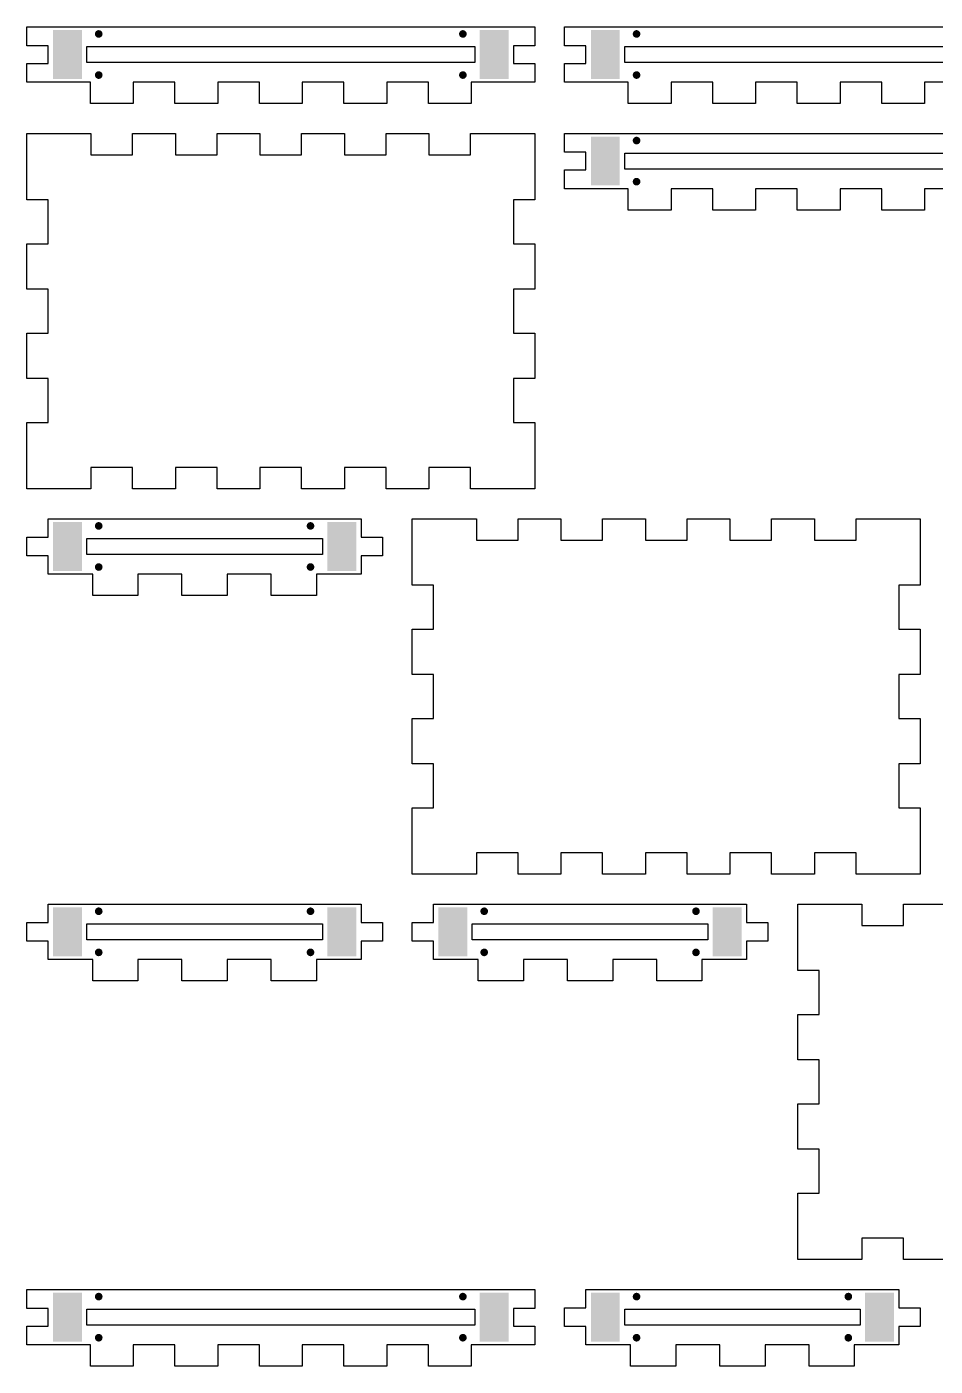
# Model space of a CAD drawing. Header units: millimetres. Extents: x 4 to 262, y 4 to 216.
# Drawn here: x 4 to 123.2, y 40.6 to 216.4 of the extents above; entities that cross this region are included whole.
import ezdxf

# ---------------------------------------------------------------- set-up
doc = ezdxf.new("R2010")
doc.units = ezdxf.units.MM
doc.layers.add('CUT', color=1, linetype='Continuous')
doc.layers.add('RASTER', color=7, linetype='Continuous')

msp = doc.modelspace()

# ---------------------------------------------------------------- hatches: boundary and pattern name
at = {"layer": 'RASTER'}
for points in [[(7.4, 216.004), (11.2, 216.004), (11.2, 209.604), (7.4, 209.604)], [(13.9, 215.504), (13.896, 215.439), (13.883, 215.375), (13.862, 215.313), (13.833, 215.254), (13.797, 215.2), (13.754, 215.15), (13.704, 215.107), (13.65, 215.071), (13.591, 215.042), (13.529, 215.021), (13.465, 215.008), (13.4, 215.004), (13.335, 215.008), (13.271, 215.021), (13.209, 215.042), (13.15, 215.071), (13.096, 215.107), (13.046, 215.15), (13.003, 215.2), (12.967, 215.254), (12.938, 215.313), (12.917, 215.375), (12.904, 215.439), (12.9, 215.504), (12.904, 215.569), (12.917, 215.633), (12.938, 215.695), (12.967, 215.754), (13.003, 215.808), (13.046, 215.858), (13.096, 215.901), (13.15, 215.937), (13.209, 215.966), (13.271, 215.987), (13.335, 216), (13.4, 216.004), (13.465, 216), (13.529, 215.987), (13.591, 215.966), (13.65, 215.937), (13.704, 215.901), (13.754, 215.858), (13.797, 215.808), (13.833, 215.754), (13.862, 215.695), (13.883, 215.633), (13.896, 215.569)], [(61.701, 215.504), (61.697, 215.439), (61.684, 215.375), (61.663, 215.313), (61.634, 215.254), (61.598, 215.2), (61.555, 215.15), (61.505, 215.107), (61.451, 215.071), (61.392, 215.042), (61.33, 215.021), (61.266, 215.008), (61.201, 215.004), (61.136, 215.008), (61.072, 215.021), (61.01, 215.042), (60.951, 215.071), (60.897, 215.107), (60.847, 215.15), (60.804, 215.2), (60.768, 215.254), (60.739, 215.313), (60.718, 215.375), (60.705, 215.439), (60.701, 215.504), (60.705, 215.569), (60.718, 215.633), (60.739, 215.695), (60.768, 215.754), (60.804, 215.808), (60.847, 215.858), (60.897, 215.901), (60.951, 215.937), (61.01, 215.966), (61.072, 215.987), (61.136, 216), (61.201, 216.004), (61.266, 216), (61.33, 215.987), (61.392, 215.966), (61.451, 215.937), (61.505, 215.901), (61.555, 215.858), (61.598, 215.808), (61.634, 215.754), (61.663, 215.695), (61.684, 215.633), (61.697, 215.569)], [(63.401, 216.004), (67.201, 216.004), (67.201, 209.604), (63.401, 209.604)], [(78.001, 216.004), (81.801, 216.004), (81.801, 209.604), (78.001, 209.604)], [(84.501, 215.504), (84.497, 215.439), (84.484, 215.375), (84.463, 215.313), (84.434, 215.254), (84.398, 215.2), (84.355, 215.15), (84.305, 215.107), (84.251, 215.071), (84.192, 215.042), (84.13, 215.021), (84.066, 215.008), (84.001, 215.004), (83.936, 215.008), (83.872, 215.021), (83.81, 215.042), (83.751, 215.071), (83.697, 215.107), (83.647, 215.15), (83.604, 215.2), (83.568, 215.254), (83.539, 215.313), (83.518, 215.375), (83.505, 215.439), (83.501, 215.504), (83.505, 215.569), (83.518, 215.633), (83.539, 215.695), (83.568, 215.754), (83.604, 215.808), (83.647, 215.858), (83.697, 215.901), (83.751, 215.937), (83.81, 215.966), (83.872, 215.987), (83.936, 216), (84.001, 216.004), (84.066, 216), (84.13, 215.987), (84.192, 215.966), (84.251, 215.937), (84.305, 215.901), (84.355, 215.858), (84.398, 215.808), (84.434, 215.754), (84.463, 215.695), (84.484, 215.633), (84.497, 215.569)], [(13.9, 210.104), (13.896, 210.039), (13.883, 209.975), (13.862, 209.913), (13.833, 209.854), (13.797, 209.8), (13.754, 209.75), (13.704, 209.707), (13.65, 209.671), (13.591, 209.642), (13.529, 209.621), (13.465, 209.608), (13.4, 209.604), (13.335, 209.608), (13.271, 209.621), (13.209, 209.642), (13.15, 209.671), (13.096, 209.707), (13.046, 209.75), (13.003, 209.8), (12.967, 209.854), (12.938, 209.913), (12.917, 209.975), (12.904, 210.039), (12.9, 210.104), (12.904, 210.169), (12.917, 210.233), (12.938, 210.295), (12.967, 210.354), (13.003, 210.408), (13.046, 210.458), (13.096, 210.501), (13.15, 210.537), (13.209, 210.566), (13.271, 210.587), (13.335, 210.6), (13.4, 210.604), (13.465, 210.6), (13.529, 210.587), (13.591, 210.566), (13.65, 210.537), (13.704, 210.501), (13.754, 210.458), (13.797, 210.408), (13.833, 210.354), (13.862, 210.295), (13.883, 210.233), (13.896, 210.169)], [(61.701, 210.104), (61.697, 210.039), (61.684, 209.975), (61.663, 209.913), (61.634, 209.854), (61.598, 209.8), (61.555, 209.75), (61.505, 209.707), (61.451, 209.671), (61.392, 209.642), (61.33, 209.621), (61.266, 209.608), (61.201, 209.604), (61.136, 209.608), (61.072, 209.621), (61.01, 209.642), (60.951, 209.671), (60.897, 209.707), (60.847, 209.75), (60.804, 209.8), (60.768, 209.854), (60.739, 209.913), (60.718, 209.975), (60.705, 210.039), (60.701, 210.104), (60.705, 210.169), (60.718, 210.233), (60.739, 210.295), (60.768, 210.354), (60.804, 210.408), (60.847, 210.458), (60.897, 210.501), (60.951, 210.537), (61.01, 210.566), (61.072, 210.587), (61.136, 210.6), (61.201, 210.604), (61.266, 210.6), (61.33, 210.587), (61.392, 210.566), (61.451, 210.537), (61.505, 210.501), (61.555, 210.458), (61.598, 210.408), (61.634, 210.354), (61.663, 210.295), (61.684, 210.233), (61.697, 210.169)], [(84.501, 210.104), (84.497, 210.039), (84.484, 209.975), (84.463, 209.913), (84.434, 209.854), (84.398, 209.8), (84.355, 209.75), (84.305, 209.707), (84.251, 209.671), (84.192, 209.642), (84.13, 209.621), (84.066, 209.608), (84.001, 209.604), (83.936, 209.608), (83.872, 209.621), (83.81, 209.642), (83.751, 209.671), (83.697, 209.707), (83.647, 209.75), (83.604, 209.8), (83.568, 209.854), (83.539, 209.913), (83.518, 209.975), (83.505, 210.039), (83.501, 210.104), (83.505, 210.169), (83.518, 210.233), (83.539, 210.295), (83.568, 210.354), (83.604, 210.408), (83.647, 210.458), (83.697, 210.501), (83.751, 210.537), (83.81, 210.566), (83.872, 210.587), (83.936, 210.6), (84.001, 210.604), (84.066, 210.6), (84.13, 210.587), (84.192, 210.566), (84.251, 210.537), (84.305, 210.501), (84.355, 210.458), (84.398, 210.408), (84.434, 210.354), (84.463, 210.295), (84.484, 210.233), (84.497, 210.169)], [(78.001, 202.004), (81.801, 202.004), (81.801, 195.604), (78.001, 195.604)], [(84.501, 201.504), (84.497, 201.439), (84.484, 201.375), (84.463, 201.313), (84.434, 201.254), (84.398, 201.2), (84.355, 201.15), (84.305, 201.107), (84.251, 201.071), (84.192, 201.042), (84.13, 201.021), (84.066, 201.008), (84.001, 201.004), (83.936, 201.008), (83.872, 201.021), (83.81, 201.042), (83.751, 201.071), (83.697, 201.107), (83.647, 201.15), (83.604, 201.2), (83.568, 201.254), (83.539, 201.313), (83.518, 201.375), (83.505, 201.439), (83.501, 201.504), (83.505, 201.569), (83.518, 201.633), (83.539, 201.695), (83.568, 201.754), (83.604, 201.808), (83.647, 201.858), (83.697, 201.901), (83.751, 201.937), (83.81, 201.966), (83.872, 201.987), (83.936, 202), (84.001, 202.004), (84.066, 202), (84.13, 201.987), (84.192, 201.966), (84.251, 201.937), (84.305, 201.901), (84.355, 201.858), (84.398, 201.808), (84.434, 201.754), (84.463, 201.695), (84.484, 201.633), (84.497, 201.569)], [(84.501, 196.104), (84.497, 196.039), (84.484, 195.975), (84.463, 195.913), (84.434, 195.854), (84.398, 195.8), (84.355, 195.75), (84.305, 195.707), (84.251, 195.671), (84.192, 195.642), (84.13, 195.621), (84.066, 195.608), (84.001, 195.604), (83.936, 195.608), (83.872, 195.621), (83.81, 195.642), (83.751, 195.671), (83.697, 195.707), (83.647, 195.75), (83.604, 195.8), (83.568, 195.854), (83.539, 195.913), (83.518, 195.975), (83.505, 196.039), (83.501, 196.104), (83.505, 196.169), (83.518, 196.233), (83.539, 196.295), (83.568, 196.354), (83.604, 196.408), (83.647, 196.458), (83.697, 196.501), (83.751, 196.537), (83.81, 196.566), (83.872, 196.587), (83.936, 196.6), (84.001, 196.604), (84.066, 196.6), (84.13, 196.587), (84.192, 196.566), (84.251, 196.537), (84.305, 196.501), (84.355, 196.458), (84.398, 196.408), (84.434, 196.354), (84.463, 196.295), (84.484, 196.233), (84.497, 196.169)], [(7.4, 151.403), (11.2, 151.403), (11.2, 145.003), (7.4, 145.003)], [(13.9, 150.903), (13.896, 150.838), (13.883, 150.774), (13.862, 150.712), (13.833, 150.653), (13.797, 150.599), (13.754, 150.549), (13.704, 150.506), (13.65, 150.47), (13.591, 150.441), (13.529, 150.42), (13.465, 150.407), (13.4, 150.403), (13.335, 150.407), (13.271, 150.42), (13.209, 150.441), (13.15, 150.47), (13.096, 150.506), (13.046, 150.549), (13.003, 150.599), (12.967, 150.653), (12.938, 150.712), (12.917, 150.774), (12.904, 150.838), (12.9, 150.903), (12.904, 150.968), (12.917, 151.032), (12.938, 151.094), (12.967, 151.153), (13.003, 151.207), (13.046, 151.257), (13.096, 151.3), (13.15, 151.336), (13.209, 151.365), (13.271, 151.386), (13.335, 151.399), (13.4, 151.403), (13.465, 151.399), (13.529, 151.386), (13.591, 151.365), (13.65, 151.336), (13.704, 151.3), (13.754, 151.257), (13.797, 151.207), (13.833, 151.153), (13.862, 151.094), (13.883, 151.032), (13.896, 150.968)], [(41.701, 150.903), (41.697, 150.838), (41.684, 150.774), (41.663, 150.712), (41.634, 150.653), (41.598, 150.599), (41.555, 150.549), (41.505, 150.506), (41.451, 150.47), (41.392, 150.441), (41.33, 150.42), (41.266, 150.407), (41.201, 150.403), (41.136, 150.407), (41.072, 150.42), (41.01, 150.441), (40.951, 150.47), (40.897, 150.506), (40.847, 150.549), (40.804, 150.599), (40.768, 150.653), (40.739, 150.712), (40.718, 150.774), (40.705, 150.838), (40.701, 150.903), (40.705, 150.968), (40.718, 151.032), (40.739, 151.094), (40.768, 151.153), (40.804, 151.207), (40.847, 151.257), (40.897, 151.3), (40.951, 151.336), (41.01, 151.365), (41.072, 151.386), (41.136, 151.399), (41.201, 151.403), (41.266, 151.399), (41.33, 151.386), (41.392, 151.365), (41.451, 151.336), (41.505, 151.3), (41.555, 151.257), (41.598, 151.207), (41.634, 151.153), (41.663, 151.094), (41.684, 151.032), (41.697, 150.968)], [(43.401, 151.403), (47.201, 151.403), (47.201, 145.003), (43.401, 145.003)], [(13.9, 145.503), (13.896, 145.438), (13.883, 145.374), (13.862, 145.312), (13.833, 145.253), (13.797, 145.199), (13.754, 145.149), (13.704, 145.106), (13.65, 145.07), (13.591, 145.041), (13.529, 145.02), (13.465, 145.007), (13.4, 145.003), (13.335, 145.007), (13.271, 145.02), (13.209, 145.041), (13.15, 145.07), (13.096, 145.106), (13.046, 145.149), (13.003, 145.199), (12.967, 145.253), (12.938, 145.312), (12.917, 145.374), (12.904, 145.438), (12.9, 145.503), (12.904, 145.568), (12.917, 145.632), (12.938, 145.694), (12.967, 145.753), (13.003, 145.807), (13.046, 145.857), (13.096, 145.9), (13.15, 145.936), (13.209, 145.965), (13.271, 145.986), (13.335, 145.999), (13.4, 146.003), (13.465, 145.999), (13.529, 145.986), (13.591, 145.965), (13.65, 145.936), (13.704, 145.9), (13.754, 145.857), (13.797, 145.807), (13.833, 145.753), (13.862, 145.694), (13.883, 145.632), (13.896, 145.568)], [(41.701, 145.503), (41.697, 145.438), (41.684, 145.374), (41.663, 145.312), (41.634, 145.253), (41.598, 145.199), (41.555, 145.149), (41.505, 145.106), (41.451, 145.07), (41.392, 145.041), (41.33, 145.02), (41.266, 145.007), (41.201, 145.003), (41.136, 145.007), (41.072, 145.02), (41.01, 145.041), (40.951, 145.07), (40.897, 145.106), (40.847, 145.149), (40.804, 145.199), (40.768, 145.253), (40.739, 145.312), (40.718, 145.374), (40.705, 145.438), (40.701, 145.503), (40.705, 145.568), (40.718, 145.632), (40.739, 145.694), (40.768, 145.753), (40.804, 145.807), (40.847, 145.857), (40.897, 145.9), (40.951, 145.936), (41.01, 145.965), (41.072, 145.986), (41.136, 145.999), (41.201, 146.003), (41.266, 145.999), (41.33, 145.986), (41.392, 145.965), (41.451, 145.936), (41.505, 145.9), (41.555, 145.857), (41.598, 145.807), (41.634, 145.753), (41.663, 145.694), (41.684, 145.632), (41.697, 145.568)], [(7.4, 100.802), (11.2, 100.802), (11.2, 94.402), (7.4, 94.402)], [(13.9, 100.302), (13.896, 100.237), (13.883, 100.173), (13.862, 100.111), (13.833, 100.052), (13.797, 99.998), (13.754, 99.948), (13.704, 99.905), (13.65, 99.869), (13.591, 99.84), (13.529, 99.819), (13.465, 99.806), (13.4, 99.802), (13.335, 99.806), (13.271, 99.819), (13.209, 99.84), (13.15, 99.869), (13.096, 99.905), (13.046, 99.948), (13.003, 99.998), (12.967, 100.052), (12.938, 100.111), (12.917, 100.173), (12.904, 100.237), (12.9, 100.302), (12.904, 100.367), (12.917, 100.431), (12.938, 100.493), (12.967, 100.552), (13.003, 100.606), (13.046, 100.656), (13.096, 100.699), (13.15, 100.735), (13.209, 100.764), (13.271, 100.785), (13.335, 100.798), (13.4, 100.802), (13.465, 100.798), (13.529, 100.785), (13.591, 100.764), (13.65, 100.735), (13.704, 100.699), (13.754, 100.656), (13.797, 100.606), (13.833, 100.552), (13.862, 100.493), (13.883, 100.431), (13.896, 100.367)], [(41.701, 100.302), (41.697, 100.237), (41.684, 100.173), (41.663, 100.111), (41.634, 100.052), (41.598, 99.998), (41.555, 99.948), (41.505, 99.905), (41.451, 99.869), (41.392, 99.84), (41.33, 99.819), (41.266, 99.806), (41.201, 99.802), (41.136, 99.806), (41.072, 99.819), (41.01, 99.84), (40.951, 99.869), (40.897, 99.905), (40.847, 99.948), (40.804, 99.998), (40.768, 100.052), (40.739, 100.111), (40.718, 100.173), (40.705, 100.237), (40.701, 100.302), (40.705, 100.367), (40.718, 100.431), (40.739, 100.493), (40.768, 100.552), (40.804, 100.606), (40.847, 100.656), (40.897, 100.699), (40.951, 100.735), (41.01, 100.764), (41.072, 100.785), (41.136, 100.798), (41.201, 100.802), (41.266, 100.798), (41.33, 100.785), (41.392, 100.764), (41.451, 100.735), (41.505, 100.699), (41.555, 100.656), (41.598, 100.606), (41.634, 100.552), (41.663, 100.493), (41.684, 100.431), (41.697, 100.367)], [(43.401, 100.802), (47.201, 100.802), (47.201, 94.402), (43.401, 94.402)], [(58.001, 100.802), (61.801, 100.802), (61.801, 94.402), (58.001, 94.402)], [(64.501, 100.302), (64.497, 100.237), (64.484, 100.173), (64.463, 100.111), (64.434, 100.052), (64.398, 99.998), (64.355, 99.948), (64.305, 99.905), (64.251, 99.869), (64.192, 99.84), (64.13, 99.819), (64.066, 99.806), (64.001, 99.802), (63.936, 99.806), (63.872, 99.819), (63.81, 99.84), (63.751, 99.869), (63.697, 99.905), (63.647, 99.948), (63.604, 99.998), (63.568, 100.052), (63.539, 100.111), (63.518, 100.173), (63.505, 100.237), (63.501, 100.302), (63.505, 100.367), (63.518, 100.431), (63.539, 100.493), (63.568, 100.552), (63.604, 100.606), (63.647, 100.656), (63.697, 100.699), (63.751, 100.735), (63.81, 100.764), (63.872, 100.785), (63.936, 100.798), (64.001, 100.802), (64.066, 100.798), (64.13, 100.785), (64.192, 100.764), (64.251, 100.735), (64.305, 100.699), (64.355, 100.656), (64.398, 100.606), (64.434, 100.552), (64.463, 100.493), (64.484, 100.431), (64.497, 100.367)], [(92.302, 100.302), (92.298, 100.237), (92.285, 100.173), (92.264, 100.111), (92.235, 100.052), (92.199, 99.998), (92.156, 99.948), (92.106, 99.905), (92.052, 99.869), (91.993, 99.84), (91.931, 99.819), (91.867, 99.806), (91.802, 99.802), (91.737, 99.806), (91.673, 99.819), (91.611, 99.84), (91.552, 99.869), (91.498, 99.905), (91.448, 99.948), (91.405, 99.998), (91.369, 100.052), (91.34, 100.111), (91.319, 100.173), (91.306, 100.237), (91.302, 100.302), (91.306, 100.367), (91.319, 100.431), (91.34, 100.493), (91.369, 100.552), (91.405, 100.606), (91.448, 100.656), (91.498, 100.699), (91.552, 100.735), (91.611, 100.764), (91.673, 100.785), (91.737, 100.798), (91.802, 100.802), (91.867, 100.798), (91.931, 100.785), (91.993, 100.764), (92.052, 100.735), (92.106, 100.699), (92.156, 100.656), (92.199, 100.606), (92.235, 100.552), (92.264, 100.493), (92.285, 100.431), (92.298, 100.367)], [(94.002, 100.802), (97.802, 100.802), (97.802, 94.402), (94.002, 94.402)], [(13.9, 94.902), (13.896, 94.837), (13.883, 94.773), (13.862, 94.711), (13.833, 94.652), (13.797, 94.598), (13.754, 94.548), (13.704, 94.505), (13.65, 94.469), (13.591, 94.44), (13.529, 94.419), (13.465, 94.406), (13.4, 94.402), (13.335, 94.406), (13.271, 94.419), (13.209, 94.44), (13.15, 94.469), (13.096, 94.505), (13.046, 94.548), (13.003, 94.598), (12.967, 94.652), (12.938, 94.711), (12.917, 94.773), (12.904, 94.837), (12.9, 94.902), (12.904, 94.967), (12.917, 95.031), (12.938, 95.093), (12.967, 95.152), (13.003, 95.206), (13.046, 95.256), (13.096, 95.299), (13.15, 95.335), (13.209, 95.364), (13.271, 95.385), (13.335, 95.398), (13.4, 95.402), (13.465, 95.398), (13.529, 95.385), (13.591, 95.364), (13.65, 95.335), (13.704, 95.299), (13.754, 95.256), (13.797, 95.206), (13.833, 95.152), (13.862, 95.093), (13.883, 95.031), (13.896, 94.967)], [(41.701, 94.902), (41.697, 94.837), (41.684, 94.773), (41.663, 94.711), (41.634, 94.652), (41.598, 94.598), (41.555, 94.548), (41.505, 94.505), (41.451, 94.469), (41.392, 94.44), (41.33, 94.419), (41.266, 94.406), (41.201, 94.402), (41.136, 94.406), (41.072, 94.419), (41.01, 94.44), (40.951, 94.469), (40.897, 94.505), (40.847, 94.548), (40.804, 94.598), (40.768, 94.652), (40.739, 94.711), (40.718, 94.773), (40.705, 94.837), (40.701, 94.902), (40.705, 94.967), (40.718, 95.031), (40.739, 95.093), (40.768, 95.152), (40.804, 95.206), (40.847, 95.256), (40.897, 95.299), (40.951, 95.335), (41.01, 95.364), (41.072, 95.385), (41.136, 95.398), (41.201, 95.402), (41.266, 95.398), (41.33, 95.385), (41.392, 95.364), (41.451, 95.335), (41.505, 95.299), (41.555, 95.256), (41.598, 95.206), (41.634, 95.152), (41.663, 95.093), (41.684, 95.031), (41.697, 94.967)], [(64.501, 94.902), (64.497, 94.837), (64.484, 94.773), (64.463, 94.711), (64.434, 94.652), (64.398, 94.598), (64.355, 94.548), (64.305, 94.505), (64.251, 94.469), (64.192, 94.44), (64.13, 94.419), (64.066, 94.406), (64.001, 94.402), (63.936, 94.406), (63.872, 94.419), (63.81, 94.44), (63.751, 94.469), (63.697, 94.505), (63.647, 94.548), (63.604, 94.598), (63.568, 94.652), (63.539, 94.711), (63.518, 94.773), (63.505, 94.837), (63.501, 94.902), (63.505, 94.967), (63.518, 95.031), (63.539, 95.093), (63.568, 95.152), (63.604, 95.206), (63.647, 95.256), (63.697, 95.299), (63.751, 95.335), (63.81, 95.364), (63.872, 95.385), (63.936, 95.398), (64.001, 95.402), (64.066, 95.398), (64.13, 95.385), (64.192, 95.364), (64.251, 95.335), (64.305, 95.299), (64.355, 95.256), (64.398, 95.206), (64.434, 95.152), (64.463, 95.093), (64.484, 95.031), (64.497, 94.967)], [(92.302, 94.902), (92.298, 94.837), (92.285, 94.773), (92.264, 94.711), (92.235, 94.652), (92.199, 94.598), (92.156, 94.548), (92.106, 94.505), (92.052, 94.469), (91.993, 94.44), (91.931, 94.419), (91.867, 94.406), (91.802, 94.402), (91.737, 94.406), (91.673, 94.419), (91.611, 94.44), (91.552, 94.469), (91.498, 94.505), (91.448, 94.548), (91.405, 94.598), (91.369, 94.652), (91.34, 94.711), (91.319, 94.773), (91.306, 94.837), (91.302, 94.902), (91.306, 94.967), (91.319, 95.031), (91.34, 95.093), (91.369, 95.152), (91.405, 95.206), (91.448, 95.256), (91.498, 95.299), (91.552, 95.335), (91.611, 95.364), (91.673, 95.385), (91.737, 95.398), (91.802, 95.402), (91.867, 95.398), (91.931, 95.385), (91.993, 95.364), (92.052, 95.335), (92.106, 95.299), (92.156, 95.256), (92.199, 95.206), (92.235, 95.152), (92.264, 95.093), (92.285, 95.031), (92.298, 94.967)], [(7.4, 50.201), (11.2, 50.201), (11.2, 43.801), (7.4, 43.801)], [(13.9, 49.701), (13.896, 49.636), (13.883, 49.572), (13.862, 49.51), (13.833, 49.451), (13.797, 49.397), (13.754, 49.347), (13.704, 49.304), (13.65, 49.268), (13.591, 49.239), (13.529, 49.218), (13.465, 49.205), (13.4, 49.201), (13.335, 49.205), (13.271, 49.218), (13.209, 49.239), (13.15, 49.268), (13.096, 49.304), (13.046, 49.347), (13.003, 49.397), (12.967, 49.451), (12.938, 49.51), (12.917, 49.572), (12.904, 49.636), (12.9, 49.701), (12.904, 49.766), (12.917, 49.83), (12.938, 49.892), (12.967, 49.951), (13.003, 50.005), (13.046, 50.055), (13.096, 50.098), (13.15, 50.134), (13.209, 50.163), (13.271, 50.184), (13.335, 50.197), (13.4, 50.201), (13.465, 50.197), (13.529, 50.184), (13.591, 50.163), (13.65, 50.134), (13.704, 50.098), (13.754, 50.055), (13.797, 50.005), (13.833, 49.951), (13.862, 49.892), (13.883, 49.83), (13.896, 49.766)], [(61.701, 49.701), (61.697, 49.636), (61.684, 49.572), (61.663, 49.51), (61.634, 49.451), (61.598, 49.397), (61.555, 49.347), (61.505, 49.304), (61.451, 49.268), (61.392, 49.239), (61.33, 49.218), (61.266, 49.205), (61.201, 49.201), (61.136, 49.205), (61.072, 49.218), (61.01, 49.239), (60.951, 49.268), (60.897, 49.304), (60.847, 49.347), (60.804, 49.397), (60.768, 49.451), (60.739, 49.51), (60.718, 49.572), (60.705, 49.636), (60.701, 49.701), (60.705, 49.766), (60.718, 49.83), (60.739, 49.892), (60.768, 49.951), (60.804, 50.005), (60.847, 50.055), (60.897, 50.098), (60.951, 50.134), (61.01, 50.163), (61.072, 50.184), (61.136, 50.197), (61.201, 50.201), (61.266, 50.197), (61.33, 50.184), (61.392, 50.163), (61.451, 50.134), (61.505, 50.098), (61.555, 50.055), (61.598, 50.005), (61.634, 49.951), (61.663, 49.892), (61.684, 49.83), (61.697, 49.766)], [(63.401, 50.201), (67.201, 50.201), (67.201, 43.801), (63.401, 43.801)], [(78.001, 50.201), (81.801, 50.201), (81.801, 43.801), (78.001, 43.801)], [(84.501, 49.701), (84.497, 49.636), (84.484, 49.572), (84.463, 49.51), (84.434, 49.451), (84.398, 49.397), (84.355, 49.347), (84.305, 49.304), (84.251, 49.268), (84.192, 49.239), (84.13, 49.218), (84.066, 49.205), (84.001, 49.201), (83.936, 49.205), (83.872, 49.218), (83.81, 49.239), (83.751, 49.268), (83.697, 49.304), (83.647, 49.347), (83.604, 49.397), (83.568, 49.451), (83.539, 49.51), (83.518, 49.572), (83.505, 49.636), (83.501, 49.701), (83.505, 49.766), (83.518, 49.83), (83.539, 49.892), (83.568, 49.951), (83.604, 50.005), (83.647, 50.055), (83.697, 50.098), (83.751, 50.134), (83.81, 50.163), (83.872, 50.184), (83.936, 50.197), (84.001, 50.201), (84.066, 50.197), (84.13, 50.184), (84.192, 50.163), (84.251, 50.134), (84.305, 50.098), (84.355, 50.055), (84.398, 50.005), (84.434, 49.951), (84.463, 49.892), (84.484, 49.83), (84.497, 49.766)], [(112.302, 49.701), (112.298, 49.636), (112.285, 49.572), (112.264, 49.51), (112.235, 49.451), (112.199, 49.397), (112.156, 49.347), (112.106, 49.304), (112.052, 49.268), (111.993, 49.239), (111.931, 49.218), (111.867, 49.205), (111.802, 49.201), (111.737, 49.205), (111.673, 49.218), (111.611, 49.239), (111.552, 49.268), (111.498, 49.304), (111.448, 49.347), (111.405, 49.397), (111.369, 49.451), (111.34, 49.51), (111.319, 49.572), (111.306, 49.636), (111.302, 49.701), (111.306, 49.766), (111.319, 49.83), (111.34, 49.892), (111.369, 49.951), (111.405, 50.005), (111.448, 50.055), (111.498, 50.098), (111.552, 50.134), (111.611, 50.163), (111.673, 50.184), (111.737, 50.197), (111.802, 50.201), (111.867, 50.197), (111.931, 50.184), (111.993, 50.163), (112.052, 50.134), (112.106, 50.098), (112.156, 50.055), (112.199, 50.005), (112.235, 49.951), (112.264, 49.892), (112.285, 49.83), (112.298, 49.766)], [(114.002, 50.201), (117.802, 50.201), (117.802, 43.801), (114.002, 43.801)], [(13.9, 44.301), (13.896, 44.236), (13.883, 44.172), (13.862, 44.11), (13.833, 44.051), (13.797, 43.997), (13.754, 43.947), (13.704, 43.904), (13.65, 43.868), (13.591, 43.839), (13.529, 43.818), (13.465, 43.805), (13.4, 43.801), (13.335, 43.805), (13.271, 43.818), (13.209, 43.839), (13.15, 43.868), (13.096, 43.904), (13.046, 43.947), (13.003, 43.997), (12.967, 44.051), (12.938, 44.11), (12.917, 44.172), (12.904, 44.236), (12.9, 44.301), (12.904, 44.366), (12.917, 44.43), (12.938, 44.492), (12.967, 44.551), (13.003, 44.605), (13.046, 44.655), (13.096, 44.698), (13.15, 44.734), (13.209, 44.763), (13.271, 44.784), (13.335, 44.797), (13.4, 44.801), (13.465, 44.797), (13.529, 44.784), (13.591, 44.763), (13.65, 44.734), (13.704, 44.698), (13.754, 44.655), (13.797, 44.605), (13.833, 44.551), (13.862, 44.492), (13.883, 44.43), (13.896, 44.366)], [(61.701, 44.301), (61.697, 44.236), (61.684, 44.172), (61.663, 44.11), (61.634, 44.051), (61.598, 43.997), (61.555, 43.947), (61.505, 43.904), (61.451, 43.868), (61.392, 43.839), (61.33, 43.818), (61.266, 43.805), (61.201, 43.801), (61.136, 43.805), (61.072, 43.818), (61.01, 43.839), (60.951, 43.868), (60.897, 43.904), (60.847, 43.947), (60.804, 43.997), (60.768, 44.051), (60.739, 44.11), (60.718, 44.172), (60.705, 44.236), (60.701, 44.301), (60.705, 44.366), (60.718, 44.43), (60.739, 44.492), (60.768, 44.551), (60.804, 44.605), (60.847, 44.655), (60.897, 44.698), (60.951, 44.734), (61.01, 44.763), (61.072, 44.784), (61.136, 44.797), (61.201, 44.801), (61.266, 44.797), (61.33, 44.784), (61.392, 44.763), (61.451, 44.734), (61.505, 44.698), (61.555, 44.655), (61.598, 44.605), (61.634, 44.551), (61.663, 44.492), (61.684, 44.43), (61.697, 44.366)], [(84.501, 44.301), (84.497, 44.236), (84.484, 44.172), (84.463, 44.11), (84.434, 44.051), (84.398, 43.997), (84.355, 43.947), (84.305, 43.904), (84.251, 43.868), (84.192, 43.839), (84.13, 43.818), (84.066, 43.805), (84.001, 43.801), (83.936, 43.805), (83.872, 43.818), (83.81, 43.839), (83.751, 43.868), (83.697, 43.904), (83.647, 43.947), (83.604, 43.997), (83.568, 44.051), (83.539, 44.11), (83.518, 44.172), (83.505, 44.236), (83.501, 44.301), (83.505, 44.366), (83.518, 44.43), (83.539, 44.492), (83.568, 44.551), (83.604, 44.605), (83.647, 44.655), (83.697, 44.698), (83.751, 44.734), (83.81, 44.763), (83.872, 44.784), (83.936, 44.797), (84.001, 44.801), (84.066, 44.797), (84.13, 44.784), (84.192, 44.763), (84.251, 44.734), (84.305, 44.698), (84.355, 44.655), (84.398, 44.605), (84.434, 44.551), (84.463, 44.492), (84.484, 44.43), (84.497, 44.366)], [(112.302, 44.301), (112.298, 44.236), (112.285, 44.172), (112.264, 44.11), (112.235, 44.051), (112.199, 43.997), (112.156, 43.947), (112.106, 43.904), (112.052, 43.868), (111.993, 43.839), (111.931, 43.818), (111.867, 43.805), (111.802, 43.801), (111.737, 43.805), (111.673, 43.818), (111.611, 43.839), (111.552, 43.868), (111.498, 43.904), (111.448, 43.947), (111.405, 43.997), (111.369, 44.051), (111.34, 44.11), (111.319, 44.172), (111.306, 44.236), (111.302, 44.301), (111.306, 44.366), (111.319, 44.43), (111.34, 44.492), (111.369, 44.551), (111.405, 44.605), (111.448, 44.655), (111.498, 44.698), (111.552, 44.734), (111.611, 44.763), (111.673, 44.784), (111.737, 44.797), (111.802, 44.801), (111.867, 44.797), (111.931, 44.784), (111.993, 44.763), (112.052, 44.734), (112.106, 44.698), (112.156, 44.655), (112.199, 44.605), (112.235, 44.551), (112.264, 44.492), (112.285, 44.43), (112.298, 44.366)]]:
    msp.add_hatch(color=7, dxfattribs=at).paths.add_polyline_path(points)

# ---------------------------------------------------------------- linework, layer by layer
at = {"layer": 'CUT'}
for points in [[(6.8, 216.444), (67.801, 216.444), (70.641, 216.444), (70.641, 213.964), (67.841, 213.964), (67.841, 211.644), (70.641, 211.644), (70.641, 209.164), (67.801, 209.164), (62.295, 209.164), (62.295, 206.364), (56.67, 206.364), (56.67, 209.164), (51.204, 209.164), (51.204, 206.364), (45.579, 206.364), (45.579, 209.164), (40.113, 209.164), (40.113, 206.364), (34.488, 206.364), (34.488, 209.164), (29.022, 209.164), (29.022, 206.364), (23.397, 206.364), (23.397, 209.164), (17.931, 209.164), (17.931, 206.364), (12.306, 206.364), (12.306, 209.164), (6.8, 209.164), (3.96, 209.164), (3.96, 211.644), (6.76, 211.644), (6.76, 213.964), (3.96, 213.964), (3.96, 216.444)], [(11.84, 213.864), (62.761, 213.864), (62.761, 211.744), (11.84, 211.744)], [(82.441, 213.864), (133.362, 213.864), (133.362, 211.744), (82.441, 211.744)], [(3.96, 202.444), (6.8, 202.444), (12.386, 202.444), (12.386, 199.644), (17.851, 199.644), (17.851, 202.444), (23.477, 202.444), (23.477, 199.644), (28.942, 199.644), (28.942, 202.444), (34.568, 202.444), (34.568, 199.644), (40.033, 199.644), (40.033, 202.444), (45.659, 202.444), (45.659, 199.644), (51.124, 199.644), (51.124, 202.444), (56.75, 202.444), (56.75, 199.644), (62.215, 199.644), (62.215, 202.444), (67.801, 202.444), (70.641, 202.444), (70.641, 199.604), (70.641, 193.707), (67.841, 193.707), (67.841, 187.929), (70.641, 187.929), (70.641, 181.992), (67.841, 181.992), (67.841, 176.215), (70.641, 176.215), (70.641, 170.278), (67.841, 170.278), (67.841, 164.5), (70.641, 164.5), (70.641, 158.603), (70.641, 155.763), (67.801, 155.763), (62.215, 155.763), (62.215, 158.563), (56.75, 158.563), (56.75, 155.763), (51.124, 155.763), (51.124, 158.563), (45.659, 158.563), (45.659, 155.763), (40.033, 155.763), (40.033, 158.563), (34.568, 158.563), (34.568, 155.763), (28.942, 155.763), (28.942, 158.563), (23.477, 158.563), (23.477, 155.763), (17.851, 155.763), (17.851, 158.563), (12.386, 158.563), (12.386, 155.763), (6.8, 155.763), (3.96, 155.763), (3.96, 158.603), (3.96, 164.5), (6.76, 164.5), (6.76, 170.278), (3.96, 170.278), (3.96, 176.215), (6.76, 176.215), (6.76, 181.992), (3.96, 181.992), (3.96, 187.929), (6.76, 187.929), (6.76, 193.707), (3.96, 193.707), (3.96, 199.604)], [(82.441, 199.864), (133.362, 199.864), (133.362, 197.744), (82.441, 197.744)], [(6.76, 151.843), (47.841, 151.843), (47.841, 149.443), (50.641, 149.443), (50.641, 146.963), (47.841, 146.963), (47.841, 144.563), (41.984, 144.563), (41.984, 141.763), (36.046, 141.763), (36.046, 144.563), (30.269, 144.563), (30.269, 141.763), (24.332, 141.763), (24.332, 144.563), (18.555, 144.563), (18.555, 141.763), (12.617, 141.763), (12.617, 144.563), (6.76, 144.563), (6.76, 146.963), (3.96, 146.963), (3.96, 149.443), (6.76, 149.443)], [(54.561, 151.843), (57.401, 151.843), (62.987, 151.843), (62.987, 149.043), (68.452, 149.043), (68.452, 151.843), (74.078, 151.843), (74.078, 149.043), (79.543, 149.043), (79.543, 151.843), (85.169, 151.843), (85.169, 149.043), (90.634, 149.043), (90.634, 151.843), (96.26, 151.843), (96.26, 149.043), (101.725, 149.043), (101.725, 151.843), (107.351, 151.843), (107.351, 149.043), (112.816, 149.043), (112.816, 151.843), (118.402, 151.843), (121.242, 151.843), (121.242, 149.003), (121.242, 143.106), (118.442, 143.106), (118.442, 137.328), (121.242, 137.328), (121.242, 131.391), (118.442, 131.391), (118.442, 125.614), (121.242, 125.614), (121.242, 119.677), (118.442, 119.677), (118.442, 113.899), (121.242, 113.899), (121.242, 108.002), (121.242, 105.162), (118.402, 105.162), (112.816, 105.162), (112.816, 107.962), (107.351, 107.962), (107.351, 105.162), (101.725, 105.162), (101.725, 107.962), (96.26, 107.962), (96.26, 105.162), (90.634, 105.162), (90.634, 107.962), (85.169, 107.962), (85.169, 105.162), (79.543, 105.162), (79.543, 107.962), (74.078, 107.962), (74.078, 105.162), (68.452, 105.162), (68.452, 107.962), (62.987, 107.962), (62.987, 105.162), (57.401, 105.162), (54.561, 105.162), (54.561, 108.002), (54.561, 113.899), (57.361, 113.899), (57.361, 119.677), (54.561, 119.677), (54.561, 125.614), (57.361, 125.614), (57.361, 131.391), (54.561, 131.391), (54.561, 137.328), (57.361, 137.328), (57.361, 143.106), (54.561, 143.106), (54.561, 149.003)], [(11.84, 149.263), (42.761, 149.263), (42.761, 147.143), (11.84, 147.143)], [(6.76, 101.242), (47.841, 101.242), (47.841, 98.842), (50.641, 98.842), (50.641, 96.362), (47.841, 96.362), (47.841, 93.962), (41.984, 93.962), (41.984, 91.162), (36.046, 91.162), (36.046, 93.962), (30.269, 93.962), (30.269, 91.162), (24.332, 91.162), (24.332, 93.962), (18.555, 93.962), (18.555, 91.162), (12.617, 91.162), (12.617, 93.962), (6.76, 93.962), (6.76, 96.362), (3.96, 96.362), (3.96, 98.842), (6.76, 98.842)], [(57.361, 101.242), (98.442, 101.242), (98.442, 98.842), (101.242, 98.842), (101.242, 96.362), (98.442, 96.362), (98.442, 93.962), (92.585, 93.962), (92.585, 91.162), (86.647, 91.162), (86.647, 93.962), (80.87, 93.962), (80.87, 91.162), (74.933, 91.162), (74.933, 93.962), (69.156, 93.962), (69.156, 91.162), (63.218, 91.162), (63.218, 93.962), (57.361, 93.962), (57.361, 96.362), (54.561, 96.362), (54.561, 98.842), (57.361, 98.842)], [(11.84, 98.662), (42.761, 98.662), (42.761, 96.542), (11.84, 96.542)], [(62.441, 98.662), (93.362, 98.662), (93.362, 96.542), (62.441, 96.542)], [(6.8, 50.641), (67.801, 50.641), (70.641, 50.641), (70.641, 48.161), (67.841, 48.161), (67.841, 45.841), (70.641, 45.841), (70.641, 43.361), (67.801, 43.361), (62.295, 43.361), (62.295, 40.561), (56.67, 40.561), (56.67, 43.361), (51.204, 43.361), (51.204, 40.561), (45.579, 40.561), (45.579, 43.361), (40.113, 43.361), (40.113, 40.561), (34.488, 40.561), (34.488, 43.361), (29.022, 43.361), (29.022, 40.561), (23.397, 40.561), (23.397, 43.361), (17.931, 43.361), (17.931, 40.561), (12.306, 40.561), (12.306, 43.361), (6.8, 43.361), (3.96, 43.361), (3.96, 45.841), (6.76, 45.841), (6.76, 48.161), (3.96, 48.161), (3.96, 50.641)], [(77.361, 50.641), (118.442, 50.641), (118.442, 48.241), (121.242, 48.241), (121.242, 45.761), (118.442, 45.761), (118.442, 43.361), (112.585, 43.361), (112.585, 40.561), (106.647, 40.561), (106.647, 43.361), (100.87, 43.361), (100.87, 40.561), (94.933, 40.561), (94.933, 43.361), (89.156, 43.361), (89.156, 40.561), (83.218, 40.561), (83.218, 43.361), (77.361, 43.361), (77.361, 45.761), (74.561, 45.761), (74.561, 48.241), (77.361, 48.241)], [(11.84, 48.061), (62.761, 48.061), (62.761, 45.941), (11.84, 45.941)], [(82.441, 48.061), (113.362, 48.061), (113.362, 45.941), (82.441, 45.941)]]:
    msp.add_lwpolyline(points, close=True, dxfattribs=at)
for points in [[(127.271, 209.164), (121.805, 209.164), (121.805, 206.364), (116.18, 206.364), (116.18, 209.164), (110.714, 209.164), (110.714, 206.364), (105.089, 206.364), (105.089, 209.164), (99.623, 209.164), (99.623, 206.364), (93.998, 206.364), (93.998, 209.164), (88.532, 209.164), (88.532, 206.364), (82.907, 206.364), (82.907, 209.164), (77.401, 209.164), (74.561, 209.164), (74.561, 211.644), (77.361, 211.644), (77.361, 213.964), (74.561, 213.964), (74.561, 216.444), (77.401, 216.444), (138.402, 216.444)], [(127.271, 195.164), (121.805, 195.164), (121.805, 192.364), (116.18, 192.364), (116.18, 195.164), (110.714, 195.164), (110.714, 192.364), (105.089, 192.364), (105.089, 195.164), (99.623, 195.164), (99.623, 192.364), (93.998, 192.364), (93.998, 195.164), (88.532, 195.164), (88.532, 192.364), (82.907, 192.364), (82.907, 195.164), (77.401, 195.164), (74.561, 195.164), (74.561, 197.644), (77.361, 197.644), (77.361, 199.964), (74.561, 199.964), (74.561, 202.444), (77.401, 202.444), (138.402, 202.444)], [(124.679, 54.561), (119.053, 54.561), (119.053, 57.361), (113.588, 57.361), (113.588, 54.561), (108.002, 54.561), (105.162, 54.561), (105.162, 57.401), (105.162, 63.298), (107.962, 63.298), (107.962, 69.076), (105.162, 69.076), (105.162, 75.013), (107.962, 75.013), (107.962, 80.79), (105.162, 80.79), (105.162, 86.727), (107.962, 86.727), (107.962, 92.505), (105.162, 92.505), (105.162, 98.402), (105.162, 101.242), (108.002, 101.242), (113.588, 101.242), (113.588, 98.442), (119.053, 98.442), (119.053, 101.242), (124.679, 101.242)]]:
    msp.add_lwpolyline(points, dxfattribs=at)

doc.saveas('drawing.dxf')
